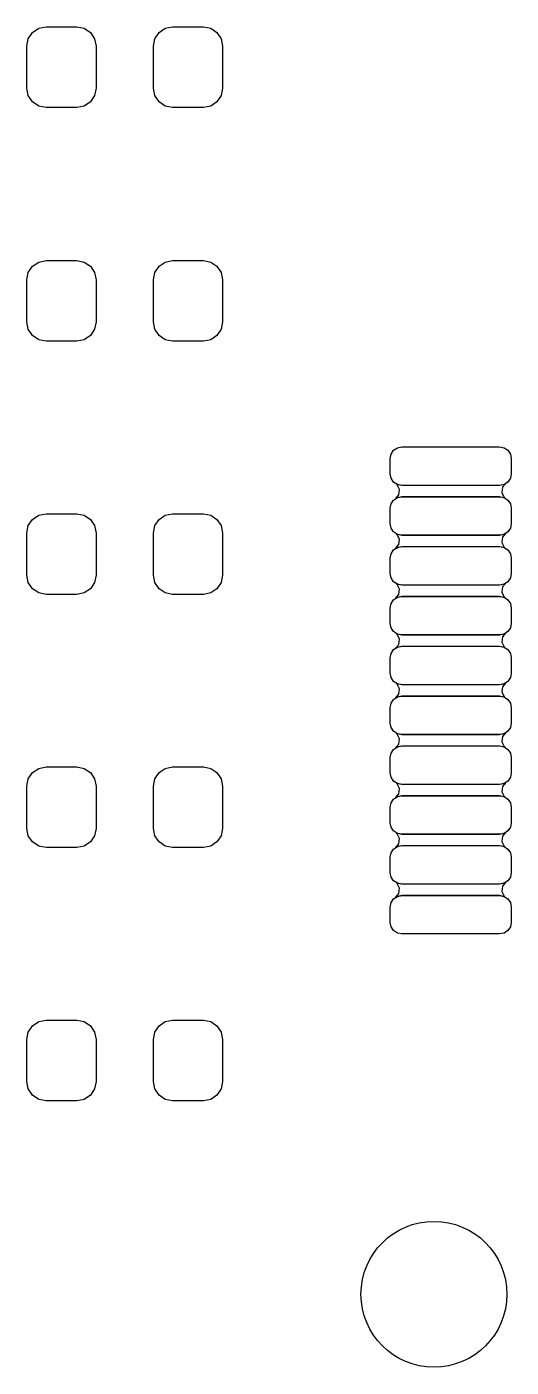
# Model space of a CAD drawing. Extents: x 123.1 to 169.3, y -139.9 to -48.2.
# Drawn here: x 146.04 to 152.36, y -139.89 to -122.41 of the extents above; entities that cross this region are included whole.
import ezdxf

# ---------------------------------------------------------------- set-up
doc = ezdxf.new("R2010")
doc.units = 0
doc.layers.add('BLACK', color=7, linetype='CONTINUOUS')

msp = doc.modelspace()

# ---------------------------------------------------------------- linework, layer by layer
at = {"layer": 'BLACK', "linetype": 'CONTINUOUS'}
for p, q in [((146.063, -122.565), (146.118, -122.484)), ((146.118, -122.484), (146.199, -122.429)), ((146.199, -122.429), (146.295, -122.41)), ((146.295, -122.41), (146.695, -122.41)), ((146.695, -122.41), (146.791, -122.429)), ((146.791, -122.429), (146.872, -122.484)), ((146.872, -122.484), (146.927, -122.565)), ((147.713, -122.565), (147.768, -122.484)), ((147.768, -122.484), (147.849, -122.429)), ((147.849, -122.429), (147.945, -122.41)), ((147.945, -122.41), (148.345, -122.41)), ((148.345, -122.41), (148.441, -122.429)), ((148.441, -122.429), (148.522, -122.484)), ((148.522, -122.484), (148.577, -122.565)), ((146.044, -122.661), (146.063, -122.565)), ((146.044, -123.211), (146.044, -122.661)), ((146.927, -122.565), (146.946, -122.661)), ((146.946, -122.661), (146.946, -123.211)), ((147.694, -122.661), (147.713, -122.565)), ((147.694, -123.211), (147.694, -122.661)), ((148.577, -122.565), (148.596, -122.661)), ((148.596, -122.661), (148.596, -123.211)), ((146.063, -123.307), (146.044, -123.211)), ((146.946, -123.211), (146.927, -123.307)), ((147.713, -123.307), (147.694, -123.211)), ((148.596, -123.211), (148.577, -123.307)), ((146.118, -123.388), (146.063, -123.307)), ((146.199, -123.443), (146.118, -123.388)), ((146.872, -123.388), (146.791, -123.443)), ((146.927, -123.307), (146.872, -123.388)), ((147.768, -123.388), (147.713, -123.307)), ((147.849, -123.443), (147.768, -123.388)), ((148.522, -123.388), (148.441, -123.443)), ((148.577, -123.307), (148.522, -123.388)), ((146.295, -123.462), (146.199, -123.443)), ((146.695, -123.462), (146.295, -123.462)), ((146.791, -123.443), (146.695, -123.462)), ((147.945, -123.462), (147.849, -123.443)), ((148.345, -123.462), (147.945, -123.462)), ((148.441, -123.443), (148.345, -123.462)), ((146.118, -125.532), (146.199, -125.477)), ((146.199, -125.477), (146.295, -125.458)), ((146.295, -125.458), (146.695, -125.458)), ((146.695, -125.458), (146.791, -125.477)), ((146.791, -125.477), (146.872, -125.532)), ((147.768, -125.532), (147.849, -125.477)), ((147.849, -125.477), (147.945, -125.458)), ((147.945, -125.458), (148.345, -125.458)), ((148.345, -125.458), (148.441, -125.477)), ((148.441, -125.477), (148.522, -125.532)), ((146.044, -125.709), (146.063, -125.613)), ((146.063, -125.613), (146.118, -125.532)), ((146.872, -125.532), (146.927, -125.613)), ((146.927, -125.613), (146.946, -125.709)), ((147.694, -125.709), (147.713, -125.613)), ((147.713, -125.613), (147.768, -125.532)), ((148.522, -125.532), (148.577, -125.613)), ((148.577, -125.613), (148.596, -125.709)), ((146.044, -126.259), (146.044, -125.709)), ((146.946, -125.709), (146.946, -126.259)), ((147.694, -126.259), (147.694, -125.709)), ((148.596, -125.709), (148.596, -126.259)), ((146.063, -126.355), (146.044, -126.259)), ((146.118, -126.436), (146.063, -126.355)), ((146.927, -126.355), (146.872, -126.436)), ((146.946, -126.259), (146.927, -126.355)), ((147.713, -126.355), (147.694, -126.259)), ((147.768, -126.436), (147.713, -126.355)), ((148.577, -126.355), (148.522, -126.436)), ((148.596, -126.259), (148.577, -126.355)), ((146.199, -126.491), (146.118, -126.436)), ((146.295, -126.51), (146.199, -126.491)), ((146.695, -126.51), (146.295, -126.51)), ((146.791, -126.491), (146.695, -126.51)), ((146.872, -126.436), (146.791, -126.491)), ((147.849, -126.491), (147.768, -126.436)), ((147.945, -126.51), (147.849, -126.491)), ((148.345, -126.51), (147.945, -126.51)), ((148.441, -126.491), (148.345, -126.51)), ((148.522, -126.436), (148.441, -126.491)), ((150.792, -127.981), (150.825, -127.932)), ((150.825, -127.932), (150.874, -127.899)), ((150.874, -127.899), (150.932, -127.888)), ((150.932, -127.888), (152.207, -127.888)), ((152.207, -127.888), (152.265, -127.899)), ((152.265, -127.899), (152.314, -127.932)), ((152.314, -127.932), (152.347, -127.981)), ((150.781, -128.039), (150.792, -127.981)), ((150.781, -128.239), (150.781, -128.039)), ((152.347, -127.981), (152.358, -128.039)), ((152.358, -128.039), (152.358, -128.239)), ((150.792, -128.297), (150.781, -128.239)), ((152.358, -128.239), (152.347, -128.297)), ((150.825, -128.346), (150.792, -128.297)), ((150.874, -128.379), (150.825, -128.346)), ((150.864, -128.372), (150.865, -128.371)), ((150.864, -128.374), (150.864, -128.372)), ((150.873, -128.382), (150.864, -128.374)), ((150.865, -128.371), (150.867, -128.371)), ((150.867, -128.371), (150.875, -128.377)), ((150.903, -128.444), (150.873, -128.382)), ((150.932, -128.39), (150.874, -128.379)), ((150.875, -128.377), (150.932, -128.388)), ((150.894, -128.513), (150.903, -128.444)), ((150.932, -128.388), (152.207, -128.388)), ((152.207, -128.39), (150.932, -128.39)), ((152.207, -128.388), (152.264, -128.377)), ((152.265, -128.379), (152.207, -128.39)), ((152.245, -128.415), (152.236, -128.484)), ((152.284, -128.368), (152.245, -128.415)), ((152.264, -128.377), (152.281, -128.365)), ((152.314, -128.346), (152.265, -128.379)), ((152.281, -128.365), (152.283, -128.365)), ((152.283, -128.365), (152.285, -128.366)), ((152.285, -128.366), (152.284, -128.368)), ((152.347, -128.297), (152.314, -128.346)), ((150.781, -128.689), (150.792, -128.631)), ((150.792, -128.631), (150.825, -128.582)), ((150.825, -128.582), (150.874, -128.549)), ((150.854, -128.562), (150.855, -128.56)), ((150.856, -128.563), (150.854, -128.562)), ((150.855, -128.56), (150.894, -128.513)), ((150.858, -128.563), (150.856, -128.563)), ((150.875, -128.551), (150.858, -128.563)), ((150.874, -128.549), (150.932, -128.538)), ((150.932, -128.54), (150.875, -128.551)), ((150.932, -128.538), (152.207, -128.538)), ((152.207, -128.54), (150.932, -128.54)), ((152.207, -128.538), (152.265, -128.549)), ((152.264, -128.551), (152.207, -128.54)), ((152.236, -128.484), (152.266, -128.546)), ((152.272, -128.557), (152.264, -128.551)), ((152.265, -128.549), (152.314, -128.582)), ((152.266, -128.546), (152.275, -128.554)), ((152.274, -128.557), (152.272, -128.557)), ((152.275, -128.556), (152.274, -128.557)), ((152.275, -128.554), (152.275, -128.556)), ((152.314, -128.582), (152.347, -128.631)), ((152.347, -128.631), (152.358, -128.689)), ((146.118, -128.834), (146.199, -128.779)), ((146.199, -128.779), (146.295, -128.76)), ((146.295, -128.76), (146.695, -128.76)), ((146.695, -128.76), (146.791, -128.779)), ((146.791, -128.779), (146.872, -128.834)), ((147.768, -128.834), (147.849, -128.779)), ((147.849, -128.779), (147.945, -128.76)), ((147.945, -128.76), (148.345, -128.76)), ((148.345, -128.76), (148.441, -128.779)), ((148.441, -128.779), (148.522, -128.834)), ((150.781, -128.889), (150.781, -128.689)), ((152.358, -128.689), (152.358, -128.889)), ((146.044, -129.011), (146.063, -128.915)), ((146.063, -128.915), (146.118, -128.834)), ((146.872, -128.834), (146.927, -128.915)), ((146.927, -128.915), (146.946, -129.011)), ((147.694, -129.011), (147.713, -128.915)), ((147.713, -128.915), (147.768, -128.834)), ((148.522, -128.834), (148.577, -128.915)), ((148.577, -128.915), (148.596, -129.011)), ((150.792, -128.947), (150.781, -128.889)), ((150.825, -128.996), (150.792, -128.947)), ((152.347, -128.947), (152.314, -128.996)), ((152.358, -128.889), (152.347, -128.947)), ((146.044, -129.561), (146.044, -129.011)), ((146.946, -129.011), (146.946, -129.561)), ((147.694, -129.561), (147.694, -129.011)), ((148.596, -129.011), (148.596, -129.561)), ((150.874, -129.029), (150.825, -128.996)), ((150.855, -129.21), (150.894, -129.163)), ((150.864, -129.022), (150.865, -129.021)), ((150.864, -129.024), (150.864, -129.022)), ((150.873, -129.032), (150.864, -129.024)), ((150.865, -129.021), (150.867, -129.021)), ((150.867, -129.021), (150.875, -129.027)), ((150.903, -129.094), (150.873, -129.032)), ((150.932, -129.04), (150.874, -129.029)), ((150.875, -129.027), (150.932, -129.038)), ((150.894, -129.163), (150.903, -129.094)), ((150.932, -129.038), (152.207, -129.038)), ((152.207, -129.04), (150.932, -129.04)), ((152.207, -129.038), (152.264, -129.027)), ((152.265, -129.029), (152.207, -129.04)), ((152.245, -129.065), (152.236, -129.134)), ((152.236, -129.134), (152.266, -129.196)), ((152.284, -129.018), (152.245, -129.065)), ((152.264, -129.027), (152.281, -129.015)), ((152.314, -128.996), (152.265, -129.029)), ((152.281, -129.015), (152.283, -129.015)), ((152.283, -129.015), (152.285, -129.016)), ((152.285, -129.016), (152.284, -129.018)), ((150.781, -129.339), (150.792, -129.281)), ((150.781, -129.539), (150.781, -129.339)), ((150.792, -129.281), (150.825, -129.232)), ((150.825, -129.232), (150.874, -129.199)), ((150.854, -129.212), (150.855, -129.21)), ((150.856, -129.213), (150.854, -129.212)), ((150.858, -129.213), (150.856, -129.213)), ((150.875, -129.201), (150.858, -129.213)), ((150.874, -129.199), (150.932, -129.188)), ((150.932, -129.19), (150.875, -129.201)), ((150.932, -129.188), (152.207, -129.188)), ((152.207, -129.19), (150.932, -129.19)), ((152.207, -129.188), (152.265, -129.199)), ((152.264, -129.201), (152.207, -129.19)), ((152.272, -129.207), (152.264, -129.201)), ((152.265, -129.199), (152.314, -129.232)), ((152.266, -129.196), (152.275, -129.204)), ((152.274, -129.207), (152.272, -129.207)), ((152.275, -129.206), (152.274, -129.207)), ((152.275, -129.204), (152.275, -129.206)), ((152.314, -129.232), (152.347, -129.281)), ((152.347, -129.281), (152.358, -129.339)), ((152.358, -129.339), (152.358, -129.539)), ((146.063, -129.657), (146.044, -129.561)), ((146.118, -129.738), (146.063, -129.657)), ((146.927, -129.657), (146.872, -129.738)), ((146.946, -129.561), (146.927, -129.657)), ((147.713, -129.657), (147.694, -129.561)), ((147.768, -129.738), (147.713, -129.657)), ((148.577, -129.657), (148.522, -129.738)), ((148.596, -129.561), (148.577, -129.657)), ((150.792, -129.597), (150.781, -129.539)), ((150.825, -129.646), (150.792, -129.597)), ((150.874, -129.679), (150.825, -129.646)), ((150.864, -129.672), (150.865, -129.671)), ((150.864, -129.674), (150.864, -129.672)), ((150.873, -129.682), (150.864, -129.674)), ((150.865, -129.671), (150.867, -129.671)), ((150.867, -129.671), (150.875, -129.677)), ((150.903, -129.744), (150.873, -129.682)), ((150.932, -129.69), (150.874, -129.679)), ((150.875, -129.677), (150.932, -129.688)), ((150.932, -129.688), (152.207, -129.688)), ((152.207, -129.69), (150.932, -129.69)), ((152.207, -129.688), (152.264, -129.677)), ((152.265, -129.679), (152.207, -129.69)), ((152.284, -129.668), (152.245, -129.715)), ((152.264, -129.677), (152.281, -129.665)), ((152.314, -129.646), (152.265, -129.679)), ((152.281, -129.665), (152.283, -129.665)), ((152.283, -129.665), (152.285, -129.666)), ((152.285, -129.666), (152.284, -129.668)), ((152.347, -129.597), (152.314, -129.646)), ((152.358, -129.539), (152.347, -129.597)), ((146.199, -129.793), (146.118, -129.738)), ((146.295, -129.812), (146.199, -129.793)), ((146.695, -129.812), (146.295, -129.812)), ((146.791, -129.793), (146.695, -129.812)), ((146.872, -129.738), (146.791, -129.793)), ((147.849, -129.793), (147.768, -129.738)), ((147.945, -129.812), (147.849, -129.793)), ((148.345, -129.812), (147.945, -129.812)), ((148.441, -129.793), (148.345, -129.812)), ((148.522, -129.738), (148.441, -129.793)), ((150.825, -129.882), (150.874, -129.849)), ((150.854, -129.862), (150.855, -129.86)), ((150.856, -129.863), (150.854, -129.862)), ((150.855, -129.86), (150.894, -129.813)), ((150.858, -129.863), (150.856, -129.863)), ((150.875, -129.851), (150.858, -129.863)), ((150.874, -129.849), (150.932, -129.838)), ((150.932, -129.84), (150.875, -129.851)), ((150.894, -129.813), (150.903, -129.744)), ((150.932, -129.838), (152.207, -129.838)), ((152.207, -129.84), (150.932, -129.84)), ((152.207, -129.838), (152.265, -129.849)), ((152.264, -129.851), (152.207, -129.84)), ((152.245, -129.715), (152.236, -129.784)), ((152.236, -129.784), (152.266, -129.846)), ((152.272, -129.857), (152.264, -129.851)), ((152.265, -129.849), (152.314, -129.882)), ((152.266, -129.846), (152.275, -129.854)), ((152.274, -129.857), (152.272, -129.857)), ((152.275, -129.856), (152.274, -129.857)), ((152.275, -129.854), (152.275, -129.856)), ((150.781, -129.989), (150.792, -129.931)), ((150.781, -130.189), (150.781, -129.989)), ((150.792, -129.931), (150.825, -129.882)), ((152.314, -129.882), (152.347, -129.931)), ((152.347, -129.931), (152.358, -129.989)), ((152.358, -129.989), (152.358, -130.189)), ((150.792, -130.247), (150.781, -130.189)), ((152.358, -130.189), (152.347, -130.247)), ((150.825, -130.296), (150.792, -130.247)), ((150.874, -130.329), (150.825, -130.296)), ((150.864, -130.322), (150.865, -130.321)), ((150.864, -130.324), (150.864, -130.322)), ((150.873, -130.332), (150.864, -130.324)), ((150.865, -130.321), (150.867, -130.321)), ((150.867, -130.321), (150.875, -130.327)), ((150.903, -130.394), (150.873, -130.332)), ((150.932, -130.34), (150.874, -130.329)), ((150.875, -130.327), (150.932, -130.338)), ((150.932, -130.338), (152.207, -130.338)), ((152.207, -130.34), (150.932, -130.34)), ((152.207, -130.338), (152.264, -130.327)), ((152.265, -130.329), (152.207, -130.34)), ((152.245, -130.365), (152.236, -130.434)), ((152.284, -130.318), (152.245, -130.365)), ((152.264, -130.327), (152.281, -130.315)), ((152.314, -130.296), (152.265, -130.329)), ((152.281, -130.315), (152.283, -130.315)), ((152.283, -130.315), (152.285, -130.316)), ((152.285, -130.316), (152.284, -130.318)), ((152.347, -130.247), (152.314, -130.296)), ((150.792, -130.581), (150.825, -130.532)), ((150.825, -130.532), (150.874, -130.499)), ((150.854, -130.512), (150.855, -130.51)), ((150.856, -130.513), (150.854, -130.512)), ((150.855, -130.51), (150.894, -130.463)), ((150.858, -130.513), (150.856, -130.513)), ((150.875, -130.501), (150.858, -130.513)), ((150.874, -130.499), (150.932, -130.488)), ((150.932, -130.49), (150.875, -130.501)), ((150.894, -130.463), (150.903, -130.394)), ((150.932, -130.488), (152.207, -130.488)), ((152.207, -130.49), (150.932, -130.49)), ((152.207, -130.488), (152.265, -130.499)), ((152.264, -130.501), (152.207, -130.49)), ((152.236, -130.434), (152.266, -130.496)), ((152.272, -130.507), (152.264, -130.501)), ((152.265, -130.499), (152.314, -130.532)), ((152.266, -130.496), (152.275, -130.504)), ((152.274, -130.507), (152.272, -130.507)), ((152.275, -130.506), (152.274, -130.507)), ((152.275, -130.504), (152.275, -130.506)), ((152.314, -130.532), (152.347, -130.581)), ((150.781, -130.639), (150.792, -130.581)), ((150.781, -130.839), (150.781, -130.639)), ((152.347, -130.581), (152.358, -130.639)), ((152.358, -130.639), (152.358, -130.839)), ((150.792, -130.897), (150.781, -130.839)), ((150.825, -130.946), (150.792, -130.897)), ((152.347, -130.897), (152.314, -130.946)), ((152.358, -130.839), (152.347, -130.897)), ((150.874, -130.979), (150.825, -130.946)), ((150.864, -130.972), (150.865, -130.971)), ((150.864, -130.974), (150.864, -130.972)), ((150.873, -130.982), (150.864, -130.974)), ((150.865, -130.971), (150.867, -130.971)), ((150.867, -130.971), (150.875, -130.977)), ((150.903, -131.044), (150.873, -130.982)), ((150.932, -130.99), (150.874, -130.979)), ((150.875, -130.977), (150.932, -130.988)), ((150.894, -131.113), (150.903, -131.044)), ((150.932, -130.988), (152.207, -130.988)), ((152.207, -130.99), (150.932, -130.99)), ((152.207, -130.988), (152.264, -130.977)), ((152.265, -130.979), (152.207, -130.99)), ((152.245, -131.015), (152.236, -131.084)), ((152.236, -131.084), (152.266, -131.146)), ((152.284, -130.968), (152.245, -131.015)), ((152.264, -130.977), (152.281, -130.965)), ((152.314, -130.946), (152.265, -130.979)), ((152.281, -130.965), (152.283, -130.965)), ((152.283, -130.965), (152.285, -130.966)), ((152.285, -130.966), (152.284, -130.968)), ((150.781, -131.289), (150.792, -131.231)), ((150.792, -131.231), (150.825, -131.182)), ((150.825, -131.182), (150.874, -131.149)), ((150.854, -131.162), (150.855, -131.16)), ((150.856, -131.163), (150.854, -131.162)), ((150.855, -131.16), (150.894, -131.113)), ((150.858, -131.163), (150.856, -131.163)), ((150.875, -131.151), (150.858, -131.163)), ((150.874, -131.149), (150.932, -131.138)), ((150.932, -131.14), (150.875, -131.151)), ((150.932, -131.138), (152.207, -131.138)), ((152.207, -131.14), (150.932, -131.14)), ((152.207, -131.138), (152.265, -131.149)), ((152.264, -131.151), (152.207, -131.14)), ((152.272, -131.157), (152.264, -131.151)), ((152.265, -131.149), (152.314, -131.182)), ((152.266, -131.146), (152.275, -131.154)), ((152.274, -131.157), (152.272, -131.157)), ((152.275, -131.156), (152.274, -131.157)), ((152.275, -131.154), (152.275, -131.156)), ((152.314, -131.182), (152.347, -131.231)), ((152.347, -131.231), (152.358, -131.289)), ((150.781, -131.489), (150.781, -131.289)), ((152.358, -131.289), (152.358, -131.489)), ((150.792, -131.547), (150.781, -131.489)), ((150.825, -131.596), (150.792, -131.547)), ((150.874, -131.629), (150.825, -131.596)), ((152.264, -131.627), (152.281, -131.615)), ((152.314, -131.596), (152.265, -131.629)), ((152.281, -131.615), (152.283, -131.615)), ((152.283, -131.615), (152.285, -131.616)), ((152.285, -131.616), (152.284, -131.618)), ((152.347, -131.547), (152.314, -131.596)), ((152.358, -131.489), (152.347, -131.547)), ((150.855, -131.81), (150.894, -131.763)), ((150.864, -131.622), (150.865, -131.621)), ((150.864, -131.624), (150.864, -131.622)), ((150.873, -131.632), (150.864, -131.624)), ((150.865, -131.621), (150.867, -131.621)), ((150.867, -131.621), (150.875, -131.627)), ((150.903, -131.694), (150.873, -131.632)), ((150.932, -131.64), (150.874, -131.629)), ((150.874, -131.799), (150.932, -131.788)), ((150.875, -131.627), (150.932, -131.638)), ((150.932, -131.79), (150.875, -131.801)), ((150.894, -131.763), (150.903, -131.694)), ((150.932, -131.638), (152.207, -131.638)), ((152.207, -131.64), (150.932, -131.64)), ((150.932, -131.788), (152.207, -131.788)), ((152.207, -131.79), (150.932, -131.79)), ((152.207, -131.638), (152.264, -131.627)), ((152.265, -131.629), (152.207, -131.64)), ((152.207, -131.788), (152.265, -131.799)), ((152.264, -131.801), (152.207, -131.79)), ((152.245, -131.665), (152.236, -131.734)), ((152.236, -131.734), (152.266, -131.796)), ((152.284, -131.618), (152.245, -131.665)), ((150.781, -131.939), (150.792, -131.881)), ((150.781, -132.139), (150.781, -131.939)), ((150.792, -131.881), (150.825, -131.832)), ((150.825, -131.832), (150.874, -131.799)), ((150.854, -131.812), (150.855, -131.81)), ((150.856, -131.813), (150.854, -131.812)), ((150.858, -131.813), (150.856, -131.813)), ((150.875, -131.801), (150.858, -131.813)), ((152.272, -131.807), (152.264, -131.801)), ((152.265, -131.799), (152.314, -131.832)), ((152.266, -131.796), (152.275, -131.804)), ((152.274, -131.807), (152.272, -131.807)), ((152.275, -131.806), (152.274, -131.807)), ((152.275, -131.804), (152.275, -131.806)), ((152.314, -131.832), (152.347, -131.881)), ((152.347, -131.881), (152.358, -131.939)), ((152.358, -131.939), (152.358, -132.139)), ((146.063, -132.217), (146.118, -132.136)), ((146.118, -132.136), (146.199, -132.081)), ((146.199, -132.081), (146.295, -132.062)), ((146.295, -132.062), (146.695, -132.062)), ((146.695, -132.062), (146.791, -132.081)), ((146.791, -132.081), (146.872, -132.136)), ((146.872, -132.136), (146.927, -132.217)), ((147.713, -132.217), (147.768, -132.136)), ((147.768, -132.136), (147.849, -132.081)), ((147.849, -132.081), (147.945, -132.062)), ((147.945, -132.062), (148.345, -132.062)), ((148.345, -132.062), (148.441, -132.081)), ((148.441, -132.081), (148.522, -132.136)), ((148.522, -132.136), (148.577, -132.217)), ((150.792, -132.197), (150.781, -132.139)), ((152.358, -132.139), (152.347, -132.197)), ((146.044, -132.313), (146.063, -132.217)), ((146.044, -132.863), (146.044, -132.313)), ((146.927, -132.217), (146.946, -132.313)), ((146.946, -132.313), (146.946, -132.863)), ((147.694, -132.313), (147.713, -132.217)), ((147.694, -132.863), (147.694, -132.313)), ((148.577, -132.217), (148.596, -132.313)), ((148.596, -132.313), (148.596, -132.863)), ((150.825, -132.246), (150.792, -132.197)), ((150.874, -132.279), (150.825, -132.246)), ((150.864, -132.272), (150.865, -132.271)), ((150.864, -132.274), (150.864, -132.272)), ((150.873, -132.282), (150.864, -132.274)), ((150.865, -132.271), (150.867, -132.271)), ((150.867, -132.271), (150.875, -132.277)), ((150.903, -132.344), (150.873, -132.282)), ((150.932, -132.29), (150.874, -132.279)), ((150.875, -132.277), (150.932, -132.288)), ((150.932, -132.288), (152.207, -132.288)), ((152.207, -132.29), (150.932, -132.29)), ((152.207, -132.288), (152.264, -132.277)), ((152.265, -132.279), (152.207, -132.29)), ((152.245, -132.315), (152.236, -132.384)), ((152.284, -132.268), (152.245, -132.315)), ((152.264, -132.277), (152.281, -132.265)), ((152.314, -132.246), (152.265, -132.279)), ((152.281, -132.265), (152.283, -132.265)), ((152.283, -132.265), (152.285, -132.266)), ((152.285, -132.266), (152.284, -132.268)), ((152.347, -132.197), (152.314, -132.246)), ((150.792, -132.531), (150.825, -132.482)), ((150.825, -132.482), (150.874, -132.449)), ((150.854, -132.462), (150.855, -132.46)), ((150.856, -132.463), (150.854, -132.462)), ((150.855, -132.46), (150.894, -132.413)), ((150.858, -132.463), (150.856, -132.463)), ((150.875, -132.451), (150.858, -132.463)), ((150.874, -132.449), (150.932, -132.438)), ((150.932, -132.44), (150.875, -132.451)), ((150.894, -132.413), (150.903, -132.344)), ((150.932, -132.438), (152.207, -132.438)), ((152.207, -132.44), (150.932, -132.44)), ((152.207, -132.438), (152.265, -132.449)), ((152.264, -132.451), (152.207, -132.44)), ((152.236, -132.384), (152.266, -132.446)), ((152.272, -132.457), (152.264, -132.451)), ((152.265, -132.449), (152.314, -132.482)), ((152.266, -132.446), (152.275, -132.454)), ((152.274, -132.457), (152.272, -132.457)), ((152.275, -132.456), (152.274, -132.457)), ((152.275, -132.454), (152.275, -132.456)), ((152.314, -132.482), (152.347, -132.531)), ((150.781, -132.589), (150.792, -132.531)), ((150.781, -132.789), (150.781, -132.589)), ((152.347, -132.531), (152.358, -132.589)), ((152.358, -132.589), (152.358, -132.789)), ((150.792, -132.847), (150.781, -132.789)), ((152.358, -132.789), (152.347, -132.847)), ((146.063, -132.959), (146.044, -132.863)), ((146.118, -133.04), (146.063, -132.959)), ((146.927, -132.959), (146.872, -133.04)), ((146.946, -132.863), (146.927, -132.959)), ((147.713, -132.959), (147.694, -132.863)), ((147.768, -133.04), (147.713, -132.959)), ((148.577, -132.959), (148.522, -133.04)), ((148.596, -132.863), (148.577, -132.959)), ((150.825, -132.896), (150.792, -132.847)), ((150.874, -132.929), (150.825, -132.896)), ((150.864, -132.922), (150.865, -132.921)), ((150.864, -132.924), (150.864, -132.922)), ((150.873, -132.932), (150.864, -132.924)), ((150.865, -132.921), (150.867, -132.921)), ((150.867, -132.921), (150.875, -132.927)), ((150.903, -132.994), (150.873, -132.932)), ((150.932, -132.94), (150.874, -132.929)), ((150.875, -132.927), (150.932, -132.938)), ((150.894, -133.063), (150.903, -132.994)), ((150.932, -132.938), (152.207, -132.938)), ((152.207, -132.94), (150.932, -132.94)), ((152.207, -132.938), (152.264, -132.927)), ((152.265, -132.929), (152.207, -132.94)), ((152.245, -132.965), (152.236, -133.034)), ((152.284, -132.918), (152.245, -132.965)), ((152.264, -132.927), (152.281, -132.915)), ((152.314, -132.896), (152.265, -132.929)), ((152.281, -132.915), (152.283, -132.915)), ((152.283, -132.915), (152.285, -132.916)), ((152.285, -132.916), (152.284, -132.918)), ((152.347, -132.847), (152.314, -132.896)), ((146.199, -133.095), (146.118, -133.04)), ((146.295, -133.114), (146.199, -133.095)), ((146.695, -133.114), (146.295, -133.114)), ((146.791, -133.095), (146.695, -133.114)), ((146.872, -133.04), (146.791, -133.095)), ((147.849, -133.095), (147.768, -133.04)), ((147.945, -133.114), (147.849, -133.095)), ((148.345, -133.114), (147.945, -133.114)), ((148.441, -133.095), (148.345, -133.114)), ((148.522, -133.04), (148.441, -133.095)), ((150.781, -133.239), (150.792, -133.181)), ((150.792, -133.181), (150.825, -133.132)), ((150.825, -133.132), (150.874, -133.099)), ((150.854, -133.112), (150.855, -133.11)), ((150.856, -133.113), (150.854, -133.112)), ((150.855, -133.11), (150.894, -133.063)), ((150.858, -133.113), (150.856, -133.113)), ((150.875, -133.101), (150.858, -133.113)), ((150.874, -133.099), (150.932, -133.088)), ((150.932, -133.09), (150.875, -133.101)), ((150.932, -133.088), (152.207, -133.088)), ((152.207, -133.09), (150.932, -133.09)), ((152.207, -133.088), (152.265, -133.099)), ((152.264, -133.101), (152.207, -133.09)), ((152.236, -133.034), (152.266, -133.096)), ((152.272, -133.107), (152.264, -133.101)), ((152.265, -133.099), (152.314, -133.132)), ((152.266, -133.096), (152.275, -133.104)), ((152.274, -133.107), (152.272, -133.107)), ((152.275, -133.106), (152.274, -133.107)), ((152.275, -133.104), (152.275, -133.106)), ((152.314, -133.132), (152.347, -133.181)), ((152.347, -133.181), (152.358, -133.239)), ((150.781, -133.439), (150.781, -133.239)), ((152.358, -133.239), (152.358, -133.439)), ((150.792, -133.497), (150.781, -133.439)), ((150.825, -133.546), (150.792, -133.497)), ((152.347, -133.497), (152.314, -133.546)), ((152.358, -133.439), (152.347, -133.497)), ((150.874, -133.579), (150.825, -133.546)), ((150.855, -133.76), (150.894, -133.713)), ((150.864, -133.572), (150.865, -133.571)), ((150.864, -133.574), (150.864, -133.572)), ((150.873, -133.582), (150.864, -133.574)), ((150.865, -133.571), (150.867, -133.571)), ((150.867, -133.571), (150.875, -133.577)), ((150.903, -133.644), (150.873, -133.582)), ((150.932, -133.59), (150.874, -133.579)), ((150.875, -133.577), (150.932, -133.588)), ((150.894, -133.713), (150.903, -133.644)), ((150.932, -133.588), (152.207, -133.588)), ((152.207, -133.59), (150.932, -133.59)), ((152.207, -133.588), (152.264, -133.577)), ((152.265, -133.579), (152.207, -133.59)), ((152.245, -133.615), (152.236, -133.684)), ((152.236, -133.684), (152.266, -133.746)), ((152.284, -133.568), (152.245, -133.615)), ((152.264, -133.577), (152.281, -133.565)), ((152.314, -133.546), (152.265, -133.579)), ((152.281, -133.565), (152.283, -133.565)), ((152.283, -133.565), (152.285, -133.566)), ((152.285, -133.566), (152.284, -133.568)), ((150.781, -133.889), (150.792, -133.831)), ((150.781, -134.089), (150.781, -133.889)), ((150.792, -133.831), (150.825, -133.782)), ((150.825, -133.782), (150.874, -133.749)), ((150.854, -133.762), (150.855, -133.76)), ((150.856, -133.763), (150.854, -133.762)), ((150.858, -133.763), (150.856, -133.763)), ((150.875, -133.751), (150.858, -133.763)), ((150.874, -133.749), (150.932, -133.738)), ((150.932, -133.74), (150.875, -133.751)), ((150.932, -133.738), (152.207, -133.738)), ((152.207, -133.74), (150.932, -133.74)), ((152.207, -133.738), (152.265, -133.749)), ((152.264, -133.751), (152.207, -133.74)), ((152.272, -133.757), (152.264, -133.751)), ((152.265, -133.749), (152.314, -133.782)), ((152.266, -133.746), (152.275, -133.754)), ((152.274, -133.757), (152.272, -133.757)), ((152.275, -133.756), (152.274, -133.757)), ((152.275, -133.754), (152.275, -133.756)), ((152.314, -133.782), (152.347, -133.831)), ((152.347, -133.831), (152.358, -133.889)), ((152.358, -133.889), (152.358, -134.089)), ((150.792, -134.147), (150.781, -134.089)), ((150.825, -134.196), (150.792, -134.147)), ((150.874, -134.229), (150.825, -134.196)), ((150.932, -134.24), (150.874, -134.229)), ((152.265, -134.229), (152.207, -134.24)), ((152.314, -134.196), (152.265, -134.229)), ((152.347, -134.147), (152.314, -134.196)), ((152.358, -134.089), (152.347, -134.147)), ((152.207, -134.24), (150.932, -134.24)), ((146.063, -135.519), (146.118, -135.438)), ((146.118, -135.438), (146.199, -135.383)), ((146.199, -135.383), (146.295, -135.364)), ((146.295, -135.364), (146.695, -135.364)), ((146.695, -135.364), (146.791, -135.383)), ((146.791, -135.383), (146.872, -135.438)), ((146.872, -135.438), (146.927, -135.519)), ((147.713, -135.519), (147.768, -135.438)), ((147.768, -135.438), (147.849, -135.383)), ((147.849, -135.383), (147.945, -135.364)), ((147.945, -135.364), (148.345, -135.364)), ((148.345, -135.364), (148.441, -135.383)), ((148.441, -135.383), (148.522, -135.438)), ((148.522, -135.438), (148.577, -135.519)), ((146.044, -135.615), (146.063, -135.519)), ((146.044, -136.165), (146.044, -135.615)), ((146.927, -135.519), (146.946, -135.615)), ((146.946, -135.615), (146.946, -136.165)), ((147.694, -135.615), (147.713, -135.519)), ((147.694, -136.165), (147.694, -135.615)), ((148.577, -135.519), (148.596, -135.615)), ((148.596, -135.615), (148.596, -136.165)), ((146.063, -136.261), (146.044, -136.165)), ((146.118, -136.342), (146.063, -136.261)), ((146.927, -136.261), (146.872, -136.342)), ((146.946, -136.165), (146.927, -136.261)), ((147.713, -136.261), (147.694, -136.165)), ((147.768, -136.342), (147.713, -136.261)), ((148.577, -136.261), (148.522, -136.342)), ((148.596, -136.165), (148.577, -136.261)), ((146.199, -136.397), (146.118, -136.342)), ((146.295, -136.416), (146.199, -136.397)), ((146.695, -136.416), (146.295, -136.416)), ((146.791, -136.397), (146.695, -136.416)), ((146.872, -136.342), (146.791, -136.397)), ((147.849, -136.397), (147.768, -136.342)), ((147.945, -136.416), (147.849, -136.397)), ((148.345, -136.416), (147.945, -136.416)), ((148.441, -136.397), (148.345, -136.416)), ((148.522, -136.342), (148.441, -136.397))]:
    msp.add_line(p, q, dxfattribs=at)
at = {"layer": 'BLACK'}
msp.add_circle((151.351, -138.938), 0.951, dxfattribs=at)

doc.saveas('drawing.dxf')
